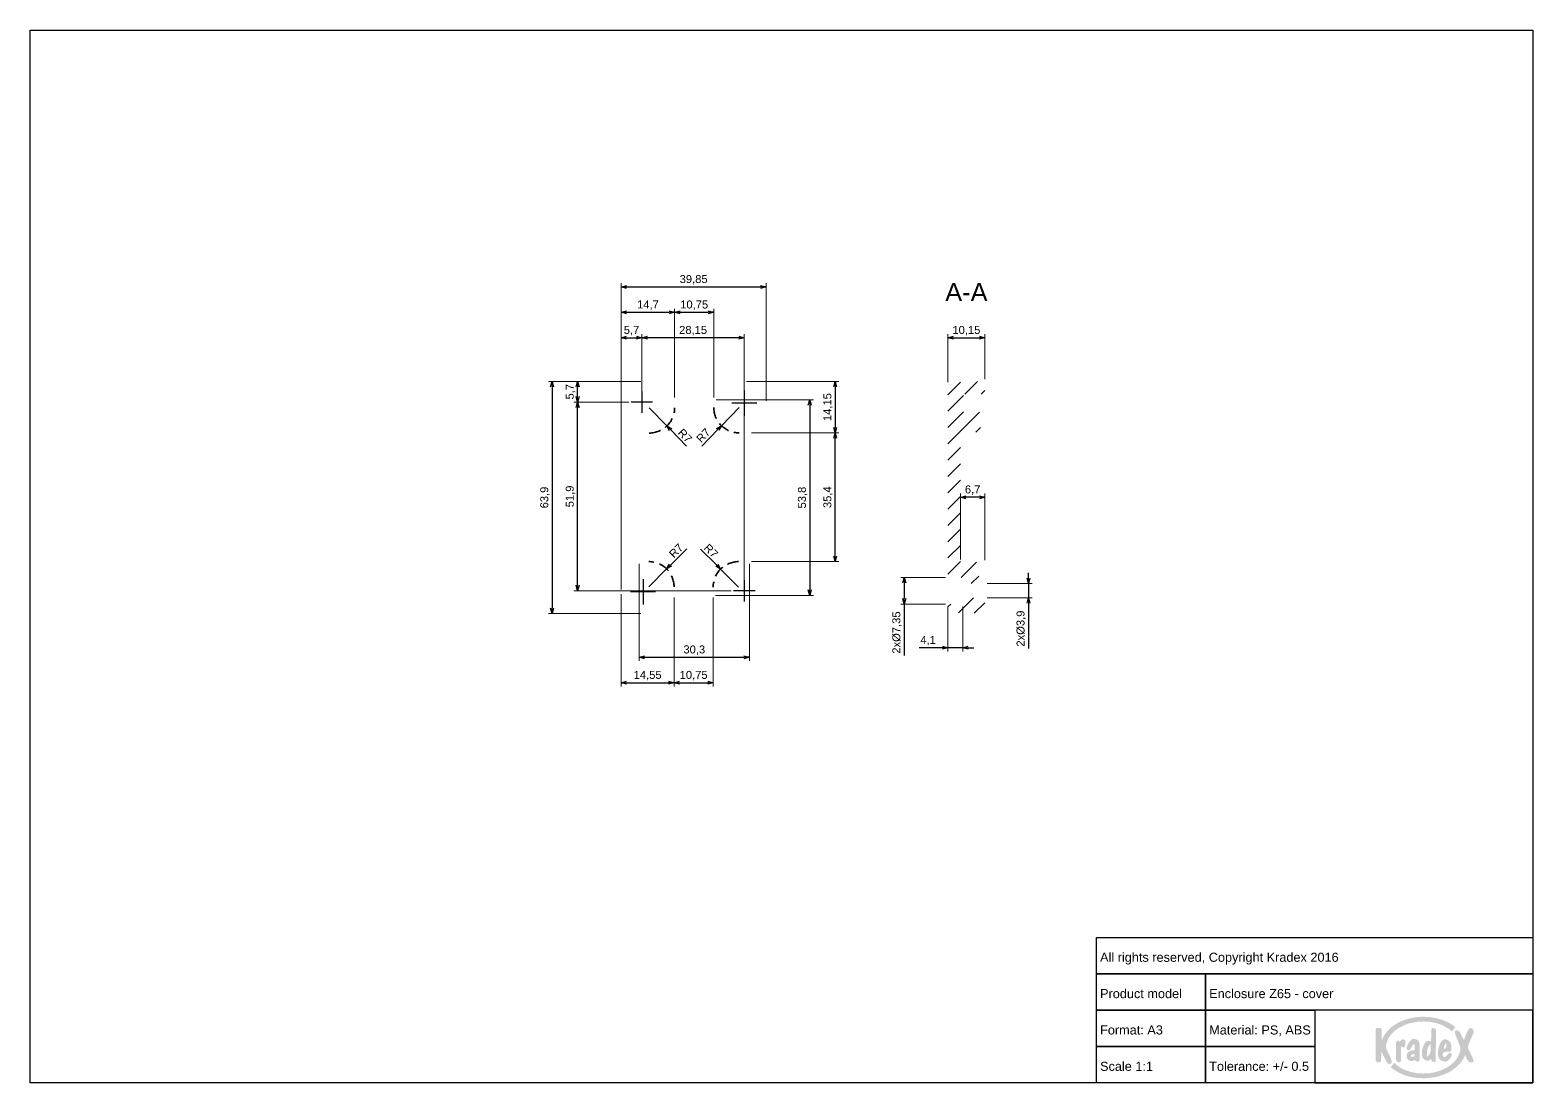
# Paper-space layout 'Cover' of a CAD drawing. Header units: millimetres. Extents: x 0 to 414, y 0 to 290.
import ezdxf

# ---------------------------------------------------------------- set-up
doc = ezdxf.new("R2010")
doc.units = ezdxf.units.MM
doc.linetypes.add('ACAD_ISO10W100', pattern=[18, 12, -3, 0, -3])
doc.linetypes.add('HIDDEN2', pattern=[4.7625, 3.175, -1.5875])
for name, color, linetype, lineweight in [('MD_Annotation', 7, 'Continuous', 25), ('MD_Axes', 7, 'ACAD_ISO10W100', 25), ('MD_Hatching', 7, 'Continuous', 25)]:
    doc.layers.add(name, color=color, linetype=linetype, lineweight=lineweight)
doc.layers.add('MD_Hidden', color=7, linetype='HIDDEN2', lineweight=35, plot=False)
doc.layers.add('Tabelka', color=7, linetype='Continuous')
doc.styles.get("Standard").update_dxf_attribs({"font": 'arial.ttf'})
doc.dimstyles.new('ISO-25', dxfattribs={"dimtxt": 2.2, "dimasz": 1.5, "dimexe": 1, "dimexo": 0.625, "dimtad": 1, "dimrnd": 0.05, "dimtxsty": 'Standard', "dimblk": 'OPEN30', "dimcen": 2.5, "dimadec": 0, "dimazin": 0, "dimtfac": 1, "dimtmove": 0, "dimatfit": 3, "dimfxl": 1, "dimlwe": 18, "dimarcsym": 0})

# ---------------------------------------------------------------- blocks, each defined once
blk = doc.blocks.new('_Open30')
at = {"color": 0, "linetype": 'ByBlock', "lineweight": -2}
for p, q in [((-1, 0.27), (0, 0)), ((0, 0), (-1, -0.27)), ((0, 0), (-1, 0))]:
    blk.add_line(p, q, dxfattribs=at)
blk = doc.blocks.new('*D60')
at = {"layer": 'Defpoints', "color": 0, "transparency": 16777216}
for p in [(177.52, 212.49), (162.82, 187.49), (177.52, 188.42)]:
    blk.add_point(p, dxfattribs=at)
at = {"layer": 'MD_Annotation', "color": 0, "lineweight": 18, "transparency": 16777216}
for p, q in [((162.82, 188.12), (162.82, 213.49)), ((177.52, 189.04), (177.52, 213.49))]:
    blk.add_line(p, q, dxfattribs=at)
at = {"layer": 'MD_Annotation', "color": 0, "lineweight": -2, "transparency": 16777216}
blk.add_line((164.32, 212.49), (176.02, 212.49), dxfattribs=at)
at = {"layer": 'MD_Annotation', "color": 0, "lineweight": -2, "transparency": 16777216, "xscale": 1.5, "yscale": 1.5, "zscale": 1.5, "rotation": 180}
blk.add_blockref('_Open30', (162.82, 212.49), dxfattribs=at)
at = {"layer": 'MD_Annotation', "color": 0, "lineweight": -2, "transparency": 16777216, "xscale": 1.5, "yscale": 1.5, "zscale": 1.5}
blk.add_blockref('_Open30', (177.52, 212.49), dxfattribs=at)
at = {"layer": 'MD_Annotation', "color": 0, "transparency": 16777216, "insert": (170.17, 214.44), "char_height": 2.2, "attachment_point": 5}
blk.add_mtext('14,7', dxfattribs=at)
blk = doc.blocks.new('*D61')
at = {"layer": 'Defpoints', "color": 0, "transparency": 16777216}
for p in [(188.27, 212.49), (177.52, 188.42), (188.27, 188.42)]:
    blk.add_point(p, dxfattribs=at)
at = {"layer": 'MD_Annotation', "color": 0, "lineweight": 18, "transparency": 16777216}
for p, q in [((177.52, 189.04), (177.52, 213.49)), ((188.27, 189.04), (188.27, 213.49))]:
    blk.add_line(p, q, dxfattribs=at)
at = {"layer": 'MD_Annotation', "color": 0, "lineweight": -2, "transparency": 16777216}
blk.add_line((179.02, 212.49), (186.77, 212.49), dxfattribs=at)
at = {"layer": 'MD_Annotation', "color": 0, "lineweight": -2, "transparency": 16777216, "xscale": 1.5, "yscale": 1.5, "zscale": 1.5, "rotation": 180}
blk.add_blockref('_Open30', (177.52, 212.49), dxfattribs=at)
at = {"layer": 'MD_Annotation', "color": 0, "lineweight": -2, "transparency": 16777216, "xscale": 1.5, "yscale": 1.5, "zscale": 1.5}
blk.add_blockref('_Open30', (188.27, 212.49), dxfattribs=at)
at = {"layer": 'MD_Annotation', "color": 0, "transparency": 16777216, "insert": (182.89, 214.44), "char_height": 2.2, "attachment_point": 5}
blk.add_mtext('10,75', dxfattribs=at)
blk = doc.blocks.new('*D62')
at = {"layer": 'Defpoints', "color": 0, "transparency": 16777216}
for p in [(202.67, 219.49), (162.82, 187.49), (202.67, 187.49)]:
    blk.add_point(p, dxfattribs=at)
at = {"layer": 'MD_Annotation', "color": 0, "lineweight": 18, "transparency": 16777216}
for p, q in [((162.82, 188.12), (162.82, 220.49)), ((202.67, 188.12), (202.67, 220.49))]:
    blk.add_line(p, q, dxfattribs=at)
at = {"layer": 'MD_Annotation', "color": 0, "lineweight": -2, "transparency": 16777216}
blk.add_line((164.32, 219.49), (201.17, 219.49), dxfattribs=at)
at = {"layer": 'MD_Annotation', "color": 0, "lineweight": -2, "transparency": 16777216, "xscale": 1.5, "yscale": 1.5, "zscale": 1.5, "rotation": 180}
blk.add_blockref('_Open30', (162.82, 219.49), dxfattribs=at)
at = {"layer": 'MD_Annotation', "color": 0, "lineweight": -2, "transparency": 16777216, "xscale": 1.5, "yscale": 1.5, "zscale": 1.5}
blk.add_blockref('_Open30', (202.67, 219.49), dxfattribs=at)
at = {"layer": 'MD_Annotation', "color": 0, "transparency": 16777216, "insert": (182.74, 221.44), "char_height": 2.2, "attachment_point": 5}
blk.add_mtext('39,85', dxfattribs=at)
blk = doc.blocks.new('*D63')
at = {"layer": 'Defpoints', "color": 0, "transparency": 16777216}
for p in [(168.81, 193.49), (143.82, 129.59), (168.81, 129.59)]:
    blk.add_point(p, dxfattribs=at)
at = {"layer": 'MD_Annotation', "color": 0, "lineweight": 18, "transparency": 16777216}
for p, q in [((168.19, 193.49), (142.82, 193.49)), ((168.19, 129.59), (142.82, 129.59))]:
    blk.add_line(p, q, dxfattribs=at)
at = {"layer": 'MD_Annotation', "color": 0, "lineweight": -2, "transparency": 16777216}
blk.add_line((143.82, 191.99), (143.82, 131.09), dxfattribs=at)
at = {"layer": 'MD_Annotation', "color": 0, "lineweight": -2, "transparency": 16777216, "xscale": 1.5, "yscale": 1.5, "zscale": 1.5}
for p, rotation in [((143.82, 193.49), 90), ((143.82, 129.59), 270)]:
    blk.add_blockref('_Open30', p, dxfattribs=dict(at, rotation=rotation))
at = {"layer": 'MD_Annotation', "color": 0, "transparency": 16777216, "insert": (141.87, 161.54), "char_height": 2.2, "attachment_point": 5, "rotation": 90}
blk.add_mtext('63,9', dxfattribs=at)
blk = doc.blocks.new('*D64')
at = {"layer": 'Defpoints', "color": 0, "transparency": 16777216}
for p in [(162.82, 135.59), (177.37, 134.62), (177.37, 110.59)]:
    blk.add_point(p, dxfattribs=at)
at = {"layer": 'MD_Annotation', "color": 0, "lineweight": 18, "transparency": 16777216}
for p, q in [((162.82, 134.97), (162.82, 109.59)), ((177.37, 133.99), (177.37, 109.59))]:
    blk.add_line(p, q, dxfattribs=at)
at = {"layer": 'MD_Annotation', "color": 0, "lineweight": -2, "transparency": 16777216}
blk.add_line((164.32, 110.59), (175.87, 110.59), dxfattribs=at)
at = {"layer": 'MD_Annotation', "color": 0, "lineweight": -2, "transparency": 16777216, "xscale": 1.5, "yscale": 1.5, "zscale": 1.5, "rotation": 180}
blk.add_blockref('_Open30', (162.82, 110.59), dxfattribs=at)
at = {"layer": 'MD_Annotation', "color": 0, "lineweight": -2, "transparency": 16777216, "xscale": 1.5, "yscale": 1.5, "zscale": 1.5}
blk.add_blockref('_Open30', (177.37, 110.59), dxfattribs=at)
at = {"layer": 'MD_Annotation', "color": 0, "transparency": 16777216, "insert": (170.09, 112.54), "char_height": 2.2, "attachment_point": 5}
blk.add_mtext('14,55', dxfattribs=at)
blk = doc.blocks.new('*D65')
at = {"layer": 'Defpoints', "color": 0, "transparency": 16777216}
for p in [(177.37, 134.62), (188.12, 134.62), (188.12, 110.59)]:
    blk.add_point(p, dxfattribs=at)
at = {"layer": 'MD_Annotation', "color": 0, "lineweight": 18, "transparency": 16777216}
for p, q in [((177.37, 133.99), (177.37, 109.59)), ((188.12, 133.99), (188.12, 109.59))]:
    blk.add_line(p, q, dxfattribs=at)
at = {"layer": 'MD_Annotation', "color": 0, "lineweight": -2, "transparency": 16777216}
blk.add_line((178.87, 110.59), (186.62, 110.59), dxfattribs=at)
at = {"layer": 'MD_Annotation', "color": 0, "lineweight": -2, "transparency": 16777216, "xscale": 1.5, "yscale": 1.5, "zscale": 1.5, "rotation": 180}
blk.add_blockref('_Open30', (177.37, 110.59), dxfattribs=at)
at = {"layer": 'MD_Annotation', "color": 0, "lineweight": -2, "transparency": 16777216, "xscale": 1.5, "yscale": 1.5, "zscale": 1.5}
blk.add_blockref('_Open30', (188.12, 110.59), dxfattribs=at)
at = {"layer": 'MD_Annotation', "color": 0, "transparency": 16777216, "insert": (182.74, 112.54), "char_height": 2.2, "attachment_point": 5}
blk.add_mtext('10,75', dxfattribs=at)
blk = doc.blocks.new('*D66')
at = {"layer": 'Defpoints', "color": 0, "transparency": 16777216}
for p in [(188.27, 188.42), (188.12, 134.62), (214.67, 134.62)]:
    blk.add_point(p, dxfattribs=at)
at = {"layer": 'MD_Annotation', "color": 0, "lineweight": 18, "transparency": 16777216}
for p, q in [((188.89, 188.42), (215.67, 188.42)), ((188.74, 134.62), (215.67, 134.62))]:
    blk.add_line(p, q, dxfattribs=at)
at = {"layer": 'MD_Annotation', "color": 0, "lineweight": -2, "transparency": 16777216}
blk.add_line((214.67, 186.92), (214.67, 136.12), dxfattribs=at)
at = {"layer": 'MD_Annotation', "color": 0, "lineweight": -2, "transparency": 16777216, "xscale": 1.5, "yscale": 1.5, "zscale": 1.5}
for p, rotation in [((214.67, 188.42), 90), ((214.67, 134.62), 270)]:
    blk.add_blockref('_Open30', p, dxfattribs=dict(at, rotation=rotation))
at = {"layer": 'MD_Annotation', "color": 0, "transparency": 16777216, "insert": (212.72, 161.52), "char_height": 2.2, "attachment_point": 5, "rotation": 90}
blk.add_mtext('53,8', dxfattribs=at)
blk = doc.blocks.new('*D67')
at = {"layer": 'Defpoints', "color": 0, "transparency": 16777216}
for p in [(167.77, 143.92), (198.07, 143.91), (198.07, 117.59)]:
    blk.add_point(p, dxfattribs=at)
at = {"layer": 'MD_Annotation', "color": 0, "lineweight": 18, "transparency": 16777216}
for p, q in [((167.77, 143.29), (167.77, 116.59)), ((198.07, 143.28), (198.07, 116.59))]:
    blk.add_line(p, q, dxfattribs=at)
at = {"layer": 'MD_Annotation', "color": 0, "lineweight": -2, "transparency": 16777216}
blk.add_line((169.27, 117.59), (196.57, 117.59), dxfattribs=at)
at = {"layer": 'MD_Annotation', "color": 0, "lineweight": -2, "transparency": 16777216, "xscale": 1.5, "yscale": 1.5, "zscale": 1.5, "rotation": 180}
blk.add_blockref('_Open30', (167.77, 117.59), dxfattribs=at)
at = {"layer": 'MD_Annotation', "color": 0, "lineweight": -2, "transparency": 16777216, "xscale": 1.5, "yscale": 1.5, "zscale": 1.5}
blk.add_blockref('_Open30', (198.07, 117.59), dxfattribs=at)
at = {"layer": 'MD_Annotation', "color": 0, "transparency": 16777216, "insert": (182.92, 119.54), "char_height": 2.2, "attachment_point": 5}
blk.add_mtext('30,3', dxfattribs=at)
blk = doc.blocks.new('*D68')
at = {"layer": 'Defpoints', "color": 0, "transparency": 16777216}
for p in [(150.82, 193.49), (168.81, 193.49), (165.57, 187.79)]:
    blk.add_point(p, dxfattribs=at)
at = {"layer": 'MD_Annotation', "color": 0, "lineweight": 18, "transparency": 16777216}
for p, q in [((168.19, 193.49), (149.82, 193.49)), ((164.94, 187.79), (149.82, 187.79))]:
    blk.add_line(p, q, dxfattribs=at)
at = {"layer": 'MD_Annotation', "color": 0, "lineweight": -2, "transparency": 16777216}
blk.add_line((150.82, 189.29), (150.82, 191.99), dxfattribs=at)
at = {"layer": 'MD_Annotation', "color": 0, "lineweight": -2, "transparency": 16777216, "xscale": 1.5, "yscale": 1.5, "zscale": 1.5}
for p, rotation in [((150.82, 193.49), 90), ((150.82, 187.79), 270)]:
    blk.add_blockref('_Open30', p, dxfattribs=dict(at, rotation=rotation))
at = {"layer": 'MD_Annotation', "color": 0, "transparency": 16777216, "insert": (148.87, 190.64), "char_height": 2.2, "attachment_point": 5, "rotation": 90}
blk.add_mtext('5,7', dxfattribs=at)
blk = doc.blocks.new('*D69')
at = {"layer": 'Defpoints', "color": 0, "transparency": 16777216}
for p in [(168.52, 205.49), (168.52, 184.84), (162.82, 135.59)]:
    blk.add_point(p, dxfattribs=at)
at = {"layer": 'MD_Annotation', "color": 0, "lineweight": 18, "transparency": 16777216}
for p, q in [((162.82, 136.22), (162.82, 206.49)), ((168.52, 185.47), (168.52, 206.49))]:
    blk.add_line(p, q, dxfattribs=at)
at = {"layer": 'MD_Annotation', "color": 0, "lineweight": -2, "transparency": 16777216}
blk.add_line((164.32, 205.49), (167.02, 205.49), dxfattribs=at)
at = {"layer": 'MD_Annotation', "color": 0, "lineweight": -2, "transparency": 16777216, "xscale": 1.5, "yscale": 1.5, "zscale": 1.5, "rotation": 180}
blk.add_blockref('_Open30', (162.82, 205.49), dxfattribs=at)
at = {"layer": 'MD_Annotation', "color": 0, "lineweight": -2, "transparency": 16777216, "xscale": 1.5, "yscale": 1.5, "zscale": 1.5}
blk.add_blockref('_Open30', (168.52, 205.49), dxfattribs=at)
at = {"layer": 'MD_Annotation', "color": 0, "transparency": 16777216, "insert": (165.67, 207.44), "char_height": 2.2, "attachment_point": 5}
blk.add_mtext('5,7', dxfattribs=at)
blk = doc.blocks.new('*D70')
at = {"layer": 'Defpoints', "color": 0, "transparency": 16777216}
for p in [(196.67, 193.49), (198.07, 179.33), (221.66, 179.33)]:
    blk.add_point(p, dxfattribs=at)
at = {"layer": 'MD_Annotation', "color": 0, "lineweight": 18, "transparency": 16777216}
for p, q in [((197.29, 193.49), (222.66, 193.49)), ((198.69, 179.33), (222.66, 179.33))]:
    blk.add_line(p, q, dxfattribs=at)
at = {"layer": 'MD_Annotation', "color": 0, "lineweight": -2, "transparency": 16777216}
blk.add_line((221.66, 191.99), (221.66, 180.83), dxfattribs=at)
at = {"layer": 'MD_Annotation', "color": 0, "lineweight": -2, "transparency": 16777216, "xscale": 1.5, "yscale": 1.5, "zscale": 1.5}
for p, rotation in [((221.66, 193.49), 90), ((221.66, 179.33), 270)]:
    blk.add_blockref('_Open30', p, dxfattribs=dict(at, rotation=rotation))
at = {"layer": 'MD_Annotation', "color": 0, "transparency": 16777216, "insert": (219.71, 186.41), "char_height": 2.2, "attachment_point": 5, "rotation": 90}
blk.add_mtext('14,15', dxfattribs=at)
blk = doc.blocks.new('*D71')
at = {"layer": 'Defpoints', "color": 0, "transparency": 16777216}
for p in [(198.07, 179.33), (221.66, 179.33), (198.07, 143.91)]:
    blk.add_point(p, dxfattribs=at)
at = {"layer": 'MD_Annotation', "color": 0, "lineweight": 18, "transparency": 16777216}
for p, q in [((198.69, 179.33), (222.66, 179.33)), ((198.69, 143.91), (222.66, 143.91))]:
    blk.add_line(p, q, dxfattribs=at)
at = {"layer": 'MD_Annotation', "color": 0, "lineweight": -2, "transparency": 16777216}
blk.add_line((221.66, 145.41), (221.66, 177.83), dxfattribs=at)
at = {"layer": 'MD_Annotation', "color": 0, "lineweight": -2, "transparency": 16777216, "xscale": 1.5, "yscale": 1.5, "zscale": 1.5}
for p, rotation in [((221.66, 179.33), 90), ((221.66, 143.91), 270)]:
    blk.add_blockref('_Open30', p, dxfattribs=dict(at, rotation=rotation))
at = {"layer": 'MD_Annotation', "color": 0, "transparency": 16777216, "insert": (219.71, 161.62), "char_height": 2.2, "attachment_point": 5, "rotation": 90}
blk.add_mtext('35,4', dxfattribs=at)
blk = doc.blocks.new('*D74')
at = {"layer": 'Defpoints', "color": 0, "transparency": 16777216}
for p in [(262.82, 205.49), (252.67, 192.66), (262.82, 193.49)]:
    blk.add_point(p, dxfattribs=at)
at = {"layer": 'MD_Annotation', "color": 0, "lineweight": 18, "transparency": 16777216}
for p, q in [((252.67, 193.28), (252.67, 206.49)), ((262.82, 194.12), (262.82, 206.49))]:
    blk.add_line(p, q, dxfattribs=at)
at = {"layer": 'MD_Annotation', "color": 0, "lineweight": -2, "transparency": 16777216}
blk.add_line((254.17, 205.49), (261.32, 205.49), dxfattribs=at)
at = {"layer": 'MD_Annotation', "color": 0, "lineweight": -2, "transparency": 16777216, "xscale": 1.5, "yscale": 1.5, "zscale": 1.5, "rotation": 180}
blk.add_blockref('_Open30', (252.67, 205.49), dxfattribs=at)
at = {"layer": 'MD_Annotation', "color": 0, "lineweight": -2, "transparency": 16777216, "xscale": 1.5, "yscale": 1.5, "zscale": 1.5}
blk.add_blockref('_Open30', (262.82, 205.49), dxfattribs=at)
at = {"layer": 'MD_Annotation', "color": 0, "transparency": 16777216, "insert": (257.74, 207.44), "char_height": 2.2, "attachment_point": 5}
blk.add_mtext('10,15', dxfattribs=at)
blk = doc.blocks.new('*D75')
at = {"layer": 'Defpoints', "color": 0, "transparency": 16777216}
for p in [(252.67, 139.57), (240.67, 132.22), (252.67, 132.22)]:
    blk.add_point(p, dxfattribs=at)
at = {"layer": 'MD_Annotation', "color": 0, "lineweight": 18, "transparency": 16777216}
for p, q in [((252.04, 139.57), (239.67, 139.57)), ((252.04, 132.22), (239.67, 132.22))]:
    blk.add_line(p, q, dxfattribs=at)
at = {"layer": 'MD_Annotation', "color": 0, "lineweight": -2, "transparency": 16777216}
for p, q in [((240.67, 138.07), (240.67, 133.72)), ((240.67, 132.22), (240.67, 118.06))]:
    blk.add_line(p, q, dxfattribs=at)
at = {"layer": 'MD_Annotation', "color": 0, "lineweight": -2, "transparency": 16777216, "xscale": 1.5, "yscale": 1.5, "zscale": 1.5}
for p, rotation in [((240.67, 139.57), 90), ((240.67, 132.22), 270)]:
    blk.add_blockref('_Open30', p, dxfattribs=dict(at, rotation=rotation))
at = {"layer": 'MD_Annotation', "color": 0, "transparency": 16777216, "insert": (238.68, 124.39), "char_height": 2.2, "attachment_point": 5, "rotation": 90}
blk.add_mtext('2x%%C7,35', dxfattribs=at)
blk = doc.blocks.new('*D76')
at = {"layer": 'Defpoints', "color": 0, "transparency": 16777216}
for p in [(262.82, 137.84), (262.82, 133.94), (274.82, 133.94)]:
    blk.add_point(p, dxfattribs=at)
at = {"layer": 'MD_Annotation', "color": 0, "lineweight": -2, "transparency": 16777216}
for p, q in [((274.82, 139.34), (274.82, 140.84)), ((274.82, 137.84), (274.82, 133.94)), ((274.82, 132.44), (274.82, 120.01))]:
    blk.add_line(p, q, dxfattribs=at)
at = {"layer": 'MD_Annotation', "color": 0, "lineweight": 18, "transparency": 16777216}
for p, q in [((263.44, 137.84), (275.82, 137.84)), ((263.44, 133.94), (275.82, 133.94))]:
    blk.add_line(p, q, dxfattribs=at)
at = {"layer": 'MD_Annotation', "color": 0, "lineweight": -2, "transparency": 16777216, "xscale": 1.5, "yscale": 1.5, "zscale": 1.5}
for p, rotation in [((274.82, 137.84), 270), ((274.82, 133.94), 90)]:
    blk.add_blockref('_Open30', p, dxfattribs=dict(at, rotation=rotation))
at = {"layer": 'MD_Annotation', "color": 0, "transparency": 16777216, "insert": (272.83, 125.48), "char_height": 2.2, "attachment_point": 5, "rotation": 90}
blk.add_mtext('2x%%C3,9', dxfattribs=at)
blk = doc.blocks.new('*D77')
at = {"layer": 'Defpoints', "color": 0, "transparency": 16777216}
for p in [(252.67, 132.22), (256.77, 132.22), (252.67, 120.22)]:
    blk.add_point(p, dxfattribs=at)
at = {"layer": 'MD_Annotation', "color": 0, "lineweight": 18, "transparency": 16777216}
for p, q in [((252.67, 131.59), (252.67, 119.22)), ((256.77, 131.59), (256.77, 119.22))]:
    blk.add_line(p, q, dxfattribs=at)
at = {"layer": 'MD_Annotation', "color": 0, "lineweight": -2, "transparency": 16777216}
for p, q in [((251.17, 120.22), (244.75, 120.22)), ((256.77, 120.22), (252.67, 120.22)), ((258.27, 120.22), (259.77, 120.22))]:
    blk.add_line(p, q, dxfattribs=at)
at = {"layer": 'MD_Annotation', "color": 0, "lineweight": -2, "transparency": 16777216, "xscale": 1.5, "yscale": 1.5, "zscale": 1.5}
for p, rotation in [((252.67, 120.22), 1.612365656883586e-07), ((256.77, 120.22), 180.0000001612366)]:
    blk.add_blockref('_Open30', p, dxfattribs=dict(at, rotation=rotation))
at = {"layer": 'MD_Annotation', "color": 0, "transparency": 16777216, "insert": (247.21, 122.17), "char_height": 2.2, "attachment_point": 5, "rotation": 0}
blk.add_mtext('4,1', dxfattribs=at)
blk = doc.blocks.new('*D78')
at = {"layer": 'Defpoints', "color": 0, "transparency": 16777216}
for p in [(256.12, 161.62), (256.12, 143.91), (262.82, 143.64)]:
    blk.add_point(p, dxfattribs=at)
at = {"layer": 'MD_Annotation', "color": 0, "lineweight": 18, "transparency": 16777216}
for p, q in [((256.12, 144.53), (256.12, 162.62)), ((262.82, 144.27), (262.82, 162.62))]:
    blk.add_line(p, q, dxfattribs=at)
at = {"layer": 'MD_Annotation', "color": 0, "lineweight": -2, "transparency": 16777216}
blk.add_line((261.32, 161.62), (257.62, 161.62), dxfattribs=at)
at = {"layer": 'MD_Annotation', "color": 0, "lineweight": -2, "transparency": 16777216, "xscale": 1.5, "yscale": 1.5, "zscale": 1.5, "rotation": 180}
blk.add_blockref('_Open30', (256.12, 161.62), dxfattribs=at)
at = {"layer": 'MD_Annotation', "color": 0, "lineweight": -2, "transparency": 16777216, "xscale": 1.5, "yscale": 1.5, "zscale": 1.5}
blk.add_blockref('_Open30', (262.82, 161.62), dxfattribs=at)
at = {"layer": 'MD_Annotation', "color": 0, "transparency": 16777216, "insert": (259.47, 163.57), "char_height": 2.2, "attachment_point": 5}
blk.add_mtext('6,7', dxfattribs=at)
blk = doc.blocks.new('*D79')
at = {"layer": 'Defpoints', "color": 0, "transparency": 16777216}
for p in [(150.82, 187.79), (165.57, 187.79), (193.72, 135.89)]:
    blk.add_point(p, dxfattribs=at)
at = {"layer": 'MD_Annotation', "color": 0, "lineweight": 18, "transparency": 16777216}
for p, q in [((164.94, 187.79), (149.82, 187.79)), ((193.09, 135.89), (149.82, 135.89))]:
    blk.add_line(p, q, dxfattribs=at)
at = {"layer": 'MD_Annotation', "color": 0, "lineweight": -2, "transparency": 16777216}
blk.add_line((150.82, 137.39), (150.82, 186.29), dxfattribs=at)
at = {"layer": 'MD_Annotation', "color": 0, "lineweight": -2, "transparency": 16777216, "xscale": 1.5, "yscale": 1.5, "zscale": 1.5}
for p, rotation in [((150.82, 187.79), 90), ((150.82, 135.89), 270)]:
    blk.add_blockref('_Open30', p, dxfattribs=dict(at, rotation=rotation))
at = {"layer": 'MD_Annotation', "color": 0, "transparency": 16777216, "insert": (148.87, 161.84), "char_height": 2.2, "attachment_point": 5, "rotation": 90}
blk.add_mtext('51,9', dxfattribs=at)
blk = doc.blocks.new('*D80')
at = {"layer": 'Defpoints', "color": 0, "transparency": 16777216}
for p in [(168.52, 205.49), (168.52, 190.74), (196.67, 132.94)]:
    blk.add_point(p, dxfattribs=at)
at = {"layer": 'MD_Annotation', "color": 0, "lineweight": 18, "transparency": 16777216}
for p, q in [((168.52, 191.37), (168.52, 206.49)), ((196.67, 133.57), (196.67, 206.49))]:
    blk.add_line(p, q, dxfattribs=at)
at = {"layer": 'MD_Annotation', "color": 0, "lineweight": -2, "transparency": 16777216}
blk.add_line((195.17, 205.49), (170.02, 205.49), dxfattribs=at)
at = {"layer": 'MD_Annotation', "color": 0, "lineweight": -2, "transparency": 16777216, "xscale": 1.5, "yscale": 1.5, "zscale": 1.5, "rotation": 180}
blk.add_blockref('_Open30', (168.52, 205.49), dxfattribs=at)
at = {"layer": 'MD_Annotation', "color": 0, "lineweight": -2, "transparency": 16777216, "xscale": 1.5, "yscale": 1.5, "zscale": 1.5}
blk.add_blockref('_Open30', (196.67, 205.49), dxfattribs=at)
at = {"layer": 'MD_Annotation', "color": 0, "transparency": 16777216, "insert": (182.59, 207.44), "char_height": 2.2, "attachment_point": 5}
blk.add_mtext('28,15', dxfattribs=at)
blk = doc.blocks.new('*D81')
at = {"layer": 'Defpoints', "color": 0, "transparency": 16777216}
for p in [(175.32, 141.88), (170.4, 136.95)]:
    blk.add_point(p, dxfattribs=at)
at = {"layer": 'MD_Annotation', "color": 0, "lineweight": -2, "transparency": 16777216}
for p, q in [((180.83, 147.4), (176.38, 142.94)), ((170.4, 136.95), (175.32, 141.88))]:
    blk.add_line(p, q, dxfattribs=at)
at = {"layer": 'MD_Annotation', "color": 0, "lineweight": -2, "transparency": 16777216, "xscale": 1.5, "yscale": 1.5, "zscale": 1.5, "rotation": 225.046504728699}
blk.add_blockref('_Open30', (175.32, 141.88), dxfattribs=at)
at = {"layer": 'MD_Annotation', "color": 0, "transparency": 16777216, "insert": (177.92, 146.92), "char_height": 2.2, "attachment_point": 5, "rotation": 45.0465}
blk.add_mtext('R7', dxfattribs=at)
blk = doc.blocks.new('*D82')
at = {"layer": 'Defpoints', "color": 0, "transparency": 16777216}
for p in [(190.15, 141.84), (195.11, 136.92)]:
    blk.add_point(p, dxfattribs=at)
at = {"layer": 'MD_Annotation', "color": 0, "lineweight": -2, "transparency": 16777216}
for p, q in [((184.61, 147.34), (189.08, 142.9)), ((195.11, 136.92), (190.15, 141.84))]:
    blk.add_line(p, q, dxfattribs=at)
at = {"layer": 'MD_Annotation', "color": 0, "lineweight": -2, "transparency": 16777216, "xscale": 1.5, "yscale": 1.5, "zscale": 1.5, "rotation": 315.2019403079772}
blk.add_blockref('_Open30', (190.15, 141.84), dxfattribs=at)
at = {"layer": 'MD_Annotation', "color": 0, "transparency": 16777216, "insert": (187.53, 146.87), "char_height": 2.2, "attachment_point": 5, "rotation": 315.2019}
blk.add_mtext('R7', dxfattribs=at)
blk = doc.blocks.new('*D83')
at = {"layer": 'Defpoints', "color": 0, "transparency": 16777216}
for p in [(195.27, 186.33), (190.39, 181.3)]:
    blk.add_point(p, dxfattribs=at)
at = {"layer": 'MD_Annotation', "color": 0, "lineweight": -2, "transparency": 16777216}
for p, q in [((195.27, 186.33), (190.39, 181.3)), ((184.96, 175.71), (189.35, 180.23))]:
    blk.add_line(p, q, dxfattribs=at)
at = {"layer": 'MD_Annotation', "color": 0, "lineweight": -2, "transparency": 16777216, "xscale": 1.5, "yscale": 1.5, "zscale": 1.5, "rotation": 45.86732415699326}
blk.add_blockref('_Open30', (190.39, 181.3), dxfattribs=at)
at = {"layer": 'MD_Annotation', "color": 0, "transparency": 16777216, "insert": (185.39, 178.63), "char_height": 2.2, "attachment_point": 5, "rotation": 45.8673}
blk.add_mtext('R7', dxfattribs=at)
blk = doc.blocks.new('*D84')
at = {"layer": 'Defpoints', "color": 0, "transparency": 16777216}
for p in [(170.53, 186.25), (175.39, 181.23)]:
    blk.add_point(p, dxfattribs=at)
at = {"layer": 'MD_Annotation', "color": 0, "lineweight": -2, "transparency": 16777216}
for p, q in [((170.53, 186.25), (175.39, 181.23)), ((180.81, 175.63), (176.43, 180.15))]:
    blk.add_line(p, q, dxfattribs=at)
at = {"layer": 'MD_Annotation', "color": 0, "lineweight": -2, "transparency": 16777216, "xscale": 1.5, "yscale": 1.5, "zscale": 1.5, "rotation": 134.0364676482664}
blk.add_blockref('_Open30', (175.39, 181.23), dxfattribs=at)
at = {"layer": 'MD_Annotation', "color": 0, "transparency": 16777216, "insert": (180.38, 178.55), "char_height": 2.2, "attachment_point": 5, "rotation": 314.0365}
blk.add_mtext('R7', dxfattribs=at)

psp = doc.layouts.new('Cover')

# ---------------------------------------------------------------- hatches: boundary and pattern name
at = {"layer": 'MD_Hatching'}
h = psp.add_hatch(dxfattribs=at)
h.set_pattern_fill('ANSI31', color=256, style=0)
edge = h.paths.add_edge_path(flags=0)
edge.add_line((256.765, 132.218), (252.665, 132.218))
edge.add_line((252.665, 132.218), (252.665, 131.018))
edge.add_line((252.665, 131.018), (253.801, 129.882))
edge.add_spline(control_points=[(253.801, 129.882), (258.212, 129.741), (262.623, 129.599)], knot_values=[0.0292829, 0.0292829, 0.0292829, 0.9119404, 0.9119404, 0.9119404], weights=[0.9999982, 0.9999723, 0.9999988], degree=2, periodic=0)
edge.add_line((262.623, 129.599), (262.815, 129.593))
edge.add_line((262.815, 129.593), (262.815, 133.943))
edge.add_line((262.815, 133.943), (256.765, 133.943))
edge.add_line((256.765, 133.943), (256.765, 132.218))
edge = h.paths.add_edge_path(flags=0)
edge.add_line((260.015, 183.343), (262.815, 183.343))
edge.add_line((262.815, 183.343), (262.815, 185.04))
edge.add_line((262.815, 185.04), (256.915, 185.04))
edge.add_line((256.915, 185.04), (256.915, 189.94))
edge.add_line((256.915, 189.94), (262.815, 189.94))
edge.add_line((262.815, 189.94), (262.815, 193.493))
edge.add_line((262.815, 193.493), (262.623, 193.487))
edge.add_spline(control_points=[(262.623, 193.487), (257.907, 193.336), (253.191, 193.184)], knot_values=[0.0192112, 0.0192112, 0.0192112, 0.9628938, 0.9628938, 0.9628938], weights=[0.9999987, 0.9999683, 0.9999979], degree=2, periodic=0)
edge.add_line((253.191, 193.184), (252.665, 192.659))
edge.add_line((252.665, 192.659), (252.665, 139.568))
edge.add_line((252.665, 139.568), (256.765, 139.568))
edge.add_line((256.765, 139.568), (256.765, 137.843))
edge.add_line((256.765, 137.843), (262.815, 137.843))
edge.add_line((262.815, 137.843), (262.815, 139.943))
edge.add_line((262.815, 139.943), (260.015, 139.943))
edge.add_line((260.015, 139.943), (260.015, 142.443))
edge.add_line((260.015, 142.443), (262.815, 142.443))
edge.add_line((262.815, 142.443), (262.815, 143.643))
edge.add_line((262.815, 143.643), (256.115, 143.908))
edge.add_line((256.115, 143.908), (256.115, 179.329))
edge.add_line((256.115, 179.329), (262.815, 179.643))
edge.add_line((262.815, 179.643), (262.815, 180.843))
edge.add_line((262.815, 180.843), (260.015, 180.843))
edge.add_line((260.015, 180.843), (260.015, 183.343))
at = {"layer": 'Tabelka', "true_color": 0x00539f}
h = psp.add_hatch(color=154, dxfattribs=at)
h.dxf.hatch_style = 2
edge = h.paths.add_edge_path()
edge.add_spline(control_points=[(374.452, 7.247), (374.452, 7.247), (373.51, 9.264), (373.51, 9.264), (373.027, 10.278), (373.135, 10.371), (373.142, 10.652), (373.153, 10.78), (373.198, 11.025), (373.272, 11.395), (374.146, 14.885), (378.349, 17.396), (383.431, 17.396), (386.539, 17.396), (389.31, 16.365), (391.14, 14.764), (391.212, 14.701), (391.303, 14.674), (391.367, 14.764), (391.407, 14.82), (392.038, 15.653), (392.08, 15.707), (392.146, 15.792), (392.165, 15.888), (392.046, 15.98), (389.902, 17.647), (386.835, 18.687), (383.431, 18.687), (378.361, 18.687), (374.042, 16.376), (372.395, 13.137), (372.349, 13.042), (372.337, 13.015), (372.282, 12.902), (371.992, 12.2), (371.912, 12.087), (371.925, 12.885), (371.925, 12.885), (371.954, 15.023), (371.954, 15.023), (371.962, 15.529), (371.572, 15.657), (370.946, 15.643), (370.473, 15.632), (370.267, 15.43), (370.265, 15.079), (370.265, 15.079), (370.237, 6.899), (370.237, 6.899), (370.236, 6.511), (370.504, 6.128), (371.014, 6.11), (371.55, 6.091), (371.745, 6.413), (371.758, 6.673), (371.809, 7.708), (371.835, 8.228), (371.835, 8.551), (371.822, 9.37), (371.941, 8.97), (372.117, 8.593), (372.491, 7.782), (373.016, 6.81), (373.551, 5.937), (373.732, 5.642), (374.111, 5.562), (374.417, 5.765), (374.999, 6.148), (374.635, 6.841), (374.452, 7.247), (374.452, 7.247), (374.452, 7.247), (374.452, 7.247)], knot_values=[0, 0, 0, 0, 1, 1, 1, 2, 2, 2, 3, 3, 3, 4, 4, 4, 5, 5, 5, 6, 6, 6, 7, 7, 7, 8, 8, 8, 9, 9, 9, 10, 10, 10, 11, 11, 11, 12, 12, 12, 13, 13, 13, 14, 14, 14, 15, 15, 15, 16, 16, 16, 17, 17, 17, 18, 18, 18, 19, 19, 19, 20, 20, 20, 21, 21, 21, 22, 22, 22, 23, 23, 23, 24, 24, 24, 24], degree=3, periodic=0)
edge = h.paths.add_edge_path()
edge.add_spline(control_points=[(377.608, 10.37), (377.838, 9.943), (378.434, 10.331), (378.434, 10.967), (378.434, 11.118), (378.434, 11.762), (378.434, 11.762), (378.434, 12.235), (378.124, 12.461), (377.8, 12.461), (377.45, 12.461), (377.269, 12.368), (377.164, 12.19), (377.123, 12.12), (377.078, 11.803), (376.901, 11.82), (376.725, 11.838), (376.678, 12.118), (376.371, 12.125), (376.119, 12.125), (375.9, 11.996), (375.9, 11.471), (375.9, 11.471), (375.9, 7.082), (375.9, 7.082), (375.9, 6.713), (376.107, 6.146), (376.65, 6.146), (377.151, 6.146), (377.263, 6.431), (377.267, 6.631), (377.267, 6.631), (377.259, 8.829), (377.281, 9.924), (377.294, 10.585), (377.357, 10.834), (377.608, 10.37), (377.608, 10.37), (377.608, 10.37), (377.608, 10.37)], knot_values=[0, 0, 0, 0, 1, 1, 1, 2, 2, 2, 3, 3, 3, 4, 4, 4, 5, 5, 5, 6, 6, 6, 7, 7, 7, 8, 8, 8, 9, 9, 9, 10, 10, 10, 11, 11, 11, 12, 12, 12, 13, 13, 13, 13], degree=3, periodic=0)
edge = h.paths.add_edge_path()
edge.add_spline(control_points=[(380.165, 9.394), (379.577, 9.272), (378.815, 8.763), (378.76, 8.009), (378.687, 7.019), (379.545, 6.261), (380.473, 6.521), (380.938, 6.651), (380.932, 6.996), (381.167, 6.685), (381.288, 6.524), (381.455, 6.324), (381.767, 6.324), (382.111, 6.324), (382.288, 6.449), (382.342, 6.756), (382.414, 7.162), (382.367, 10.996), (382.344, 11.135), (382.272, 11.581), (382.134, 11.939), (381.864, 12.184), (381.591, 12.432), (381.011, 12.684), (380.633, 12.632), (379.928, 12.535), (379.361, 11.557), (379.097, 11.03), (379.001, 10.839), (378.614, 10.007), (378.904, 9.718), (378.904, 9.718), (379.067, 9.554), (379.067, 9.554), (379.309, 9.313), (379.619, 9.428), (379.747, 9.644), (379.747, 9.644), (380.288, 10.546), (380.554, 11), (380.653, 11.169), (381.053, 11.684), (381.057, 9.98), (381.059, 9.128), (380.826, 9.532), (380.165, 9.394), (380.165, 9.394), (380.165, 9.394), (380.165, 9.394)], knot_values=[0, 0, 0, 0, 1, 1, 1, 2, 2, 2, 3, 3, 3, 4, 4, 4, 5, 5, 5, 6, 6, 6, 7, 7, 7, 8, 8, 8, 9, 9, 9, 10, 10, 10, 11, 11, 11, 12, 12, 12, 13, 13, 13, 14, 14, 14, 15, 15, 15, 16, 16, 16, 16], degree=3, periodic=0)
edge = h.paths.add_edge_path()
edge.add_spline(control_points=[(380.55, 7.685), (380.17, 7.64), (379.676, 7.724), (380.037, 8.112), (380.264, 8.356), (380.451, 8.375), (380.704, 8.406), (381.134, 8.461), (381.163, 7.757), (380.55, 7.685)], knot_values=[0, 0, 0, 0, 1, 1, 1, 2, 2, 2, 3, 3, 3, 3], degree=3, periodic=0)
edge = h.paths.add_edge_path()
edge.add_spline(control_points=[(386.436, 6.264), (386.726, 6.264), (386.787, 6.337), (386.789, 6.545), (386.789, 6.545), (386.872, 14.992), (386.872, 14.992), (386.876, 15.463), (386.311, 15.61), (386.01, 15.61), (385.765, 15.61), (385.612, 15.51), (385.606, 15.237), (385.606, 15.237), (385.524, 11.821), (385.524, 11.821), (384.117, 12.96), (382.998, 10.249), (382.998, 8.874), (382.998, 7.5), (383.095, 7.397), (383.507, 7.056), (383.832, 6.787), (384.125, 6.601), (384.497, 6.601), (384.773, 6.601), (384.945, 6.647), (385.234, 6.869), (385.523, 7.091), (385.609, 7.106), (385.609, 7.106), (385.609, 7.106), (385.609, 6.815), (385.609, 6.815), (385.609, 6.52), (385.959, 6.264), (386.436, 6.264)], knot_values=[0, 0, 0, 0, 1, 1, 1, 2, 2, 2, 3, 3, 3, 4, 4, 4, 5, 5, 5, 6, 6, 6, 7, 7, 7, 8, 8, 8, 9, 9, 9, 10, 10, 10, 11, 11, 11, 12, 12, 12, 12], degree=3, periodic=0)
edge = h.paths.add_edge_path()
edge.add_spline(control_points=[(385.17, 8.585), (384.418, 7.345), (384.346, 7.496), (384.346, 8.453), (384.346, 10.036), (384.959, 11.08), (385.306, 11.08), (385.388, 11.08), (385.44, 10.996), (385.44, 10.82), (385.44, 10.083), (385.516, 9.157), (385.17, 8.585), (385.17, 8.585), (385.17, 8.585), (385.17, 8.585)], knot_values=[0, 0, 0, 0, 1, 1, 1, 2, 2, 2, 3, 3, 3, 4, 4, 4, 5, 5, 5, 5], degree=3, periodic=0)
edge = h.paths.add_edge_path()
edge.add_spline(control_points=[(389.544, 9.05), (389.544, 9.05), (390.668, 9.092), (390.668, 9.092), (390.952, 9.125), (391.052, 9.194), (391.052, 9.524), (391.052, 9.524), (391.052, 10.742), (391.052, 10.742), (391.052, 11.404), (390.623, 11.908), (390.374, 12.101), (390.128, 12.291), (389.649, 12.507), (389.26, 12.489), (388.533, 12.482), (388.033, 11.501), (387.809, 10.83), (387.554, 10.063), (387.405, 9.514), (387.405, 8.437), (387.405, 7.36), (387.959, 6.874), (388.184, 6.726), (388.972, 6.205), (389.776, 6.231), (390.248, 6.702), (390.551, 7.005), (390.982, 7.386), (391.181, 7.959), (391.243, 8.113), (391.246, 8.413), (391.074, 8.585), (390.884, 8.781), (390.64, 8.864), (390.382, 8.605), (390.382, 8.605), (389.592, 7.792), (389.592, 7.792), (389.128, 7.315), (388.569, 7.732), (388.724, 8.405), (388.852, 8.971), (389.117, 9.035), (389.544, 9.05)], knot_values=[0, 0, 0, 0, 1, 1, 1, 2, 2, 2, 3, 3, 3, 4, 4, 4, 5, 5, 5, 6, 6, 6, 7, 7, 7, 8, 8, 8, 9, 9, 9, 10, 10, 10, 11, 11, 11, 12, 12, 12, 13, 13, 13, 14, 14, 14, 15, 15, 15, 15], degree=3, periodic=0)
edge = h.paths.add_edge_path()
edge.add_spline(control_points=[(388.976, 10.194), (389.088, 10.498), (389.315, 11.344), (389.582, 11.334), (389.673, 11.33), (389.735, 11.217), (389.742, 11.048), (389.756, 10.711), (389.736, 10.617), (389.736, 10.353), (389.736, 10.15), (389.717, 10.055), (389.545, 9.997), (389.104, 9.847), (388.866, 9.9), (388.976, 10.194), (388.976, 10.194), (388.976, 10.194), (388.976, 10.194)], knot_values=[0, 0, 0, 0, 1, 1, 1, 2, 2, 2, 3, 3, 3, 4, 4, 4, 5, 5, 5, 6, 6, 6, 6], degree=3, periodic=0)
edge = h.paths.add_edge_path()
edge.add_spline(control_points=[(395.909, 9.505), (395.58, 10.17), (395.521, 10.399), (396.017, 11.544), (396.017, 11.544), (397.075, 13.987), (397.075, 13.987), (397.276, 14.452), (397.314, 15.056), (396.91, 15.383), (396.171, 15.981), (395.884, 15.561), (395.182, 13.92), (394.441, 12.19), (394.691, 12.038), (394.19, 12.97), (394.19, 12.97), (393.561, 14.285), (393.561, 14.285), (393.348, 14.731), (392.954, 14.862), (392.635, 14.925), (391.883, 15.072), (391.926, 14.431), (392.334, 13.418), (392.334, 13.418), (393.15, 11.397), (393.15, 11.397), (393.504, 10.519), (393.749, 10.137), (393.528, 9.3), (393.45, 9.005), (393.356, 8.725), (393.251, 8.454), (393.229, 8.395), (393.222, 8.379), (393.18, 8.277), (391.977, 5.275), (387.992, 3.064), (383.431, 3.064), (380.159, 3.064), (377.271, 4.147), (375.478, 5.923), (375.405, 5.993), (375.315, 5.997), (375.241, 5.919), (375.178, 5.827), (374.589, 4.946), (374.547, 4.876), (374.505, 4.806), (374.533, 4.711), (374.583, 4.67), (376.859, 2.78), (379.906, 1.773), (383.431, 1.773), (388.624, 1.773), (393.017, 4.204), (394.582, 7.56), (394.601, 7.601), (394.625, 7.653), (394.647, 7.71), (394.981, 8.657), (394.934, 7.701), (395.507, 6.777), (395.999, 5.985), (396.545, 6.083), (396.877, 6.157), (397.322, 6.256), (397.299, 6.695), (396.945, 7.408), (396.945, 7.408), (395.909, 9.505), (395.909, 9.505), (395.909, 9.505), (395.909, 9.505), (395.909, 9.505)], knot_values=[0, 0, 0, 0, 1, 1, 1, 2, 2, 2, 3, 3, 3, 4, 4, 4, 5, 5, 5, 6, 6, 6, 7, 7, 7, 8, 8, 8, 9, 9, 9, 10, 10, 10, 11, 11, 11, 12, 12, 12, 13, 13, 13, 14, 14, 14, 15, 15, 15, 16, 16, 16, 17, 17, 17, 18, 18, 18, 19, 19, 19, 20, 20, 20, 21, 21, 21, 22, 22, 22, 23, 23, 23, 24, 24, 24, 25, 25, 25, 25], degree=3, periodic=0)

# ---------------------------------------------------------------- linework, layer by layer
at = {"layer": 'MD_Axes'}
for p, q in [((168.515, 190.743), (168.515, 184.843)), ((196.665, 190.94), (196.665, 184.04)), ((171.465, 187.793), (165.565, 187.793)), ((200.115, 187.49), (193.215, 187.49)), ((168.816, 139.046), (168.816, 132.146)), ((196.665, 138.843), (196.665, 132.943)), ((172.266, 135.596), (165.366, 135.596)), ((199.615, 135.893), (193.715, 135.893))]:
    psp.add_line(p, q, dxfattribs=at)
at = {"layer": 'MD_Hidden'}
for centre, radius, start, end in [((170.531, 186.253), 6.985, 269.93076, 0.00763), ((195.266, 186.33), 7.001, 179.96514, 269.97339), ((170.402, 136.955), 6.963, 359.95739, 90.13562), ((195.105, 136.918), 6.99, 89.95889, 180.00767)]:
    psp.add_arc(centre, radius, start, end, dxfattribs=at)
at = {"layer": 'Tabelka'}
for points in [[(0.272, 290.149), (413.528, 290.149), (413.528, 0.477), (0.272, 0.477)], [(413.528, 30.477), (293.528, 30.477), (293.528, 40.477), (413.528, 40.477)], [(323.528, 20.477), (293.528, 20.477), (293.528, 30.477), (323.528, 30.477)], [(413.528, 20.477), (323.528, 20.477), (323.528, 30.477), (413.528, 30.477)], [(323.528, 10.477), (293.528, 10.477), (293.528, 20.477), (323.528, 20.477)], [(353.528, 10.477), (323.528, 10.477), (323.528, 20.477), (353.528, 20.477)], [(413.528, 20.477), (353.528, 20.477), (353.528, 0.477), (413.528, 0.477)], [(323.528, 0.477), (293.528, 0.477), (293.528, 10.477), (323.528, 10.477)], [(353.528, 0.477), (323.528, 0.477), (323.528, 10.477), (353.528, 10.477)]]:
    psp.add_lwpolyline(points, close=True, dxfattribs=at)

# ---------------------------------------------------------------- texts
at = {"insert": (293.528, 40.477), "char_height": 2.5, "attachment_point": 1}
psp.add_mtext_dynamic_manual_height_columns('\\P All rights reserved, Copyright Kradex 2016', width=120, gutter_width=12.5, heights=[0], dxfattribs=at)
at = {"layer": 'MD_Annotation', "color": 7, "insert": (257.74, 215.559), "char_height": 5, "width": 14.15416, "attachment_point": 8}
psp.add_mtext('A-A', dxfattribs=at)
at = {"layer": 'Tabelka', "char_height": 2.5, "attachment_point": 1}
for s, width, heights, insert in [('\\pi15;\\P\\pi0; Product model', 30, [9.962], (293.528, 30.477)), ('\\P Enclosure Z65 - cover ', 90, [7.412], (323.528, 30.477)), ('\\P Format: A3', 30, [0], (293.528, 20.477)), ('\\P Material: PS, ABS', 30, [0], (323.528, 20.477)), ('\\P Scale 1:1', 30, [0], (293.528, 10.477)), ('\\P Tolerance: +/- 0.5', 30, [0], (323.528, 10.477))]:
    psp.add_mtext_dynamic_manual_height_columns(s, width=width, gutter_width=12.5, heights=heights, dxfattribs=dict(at, insert=insert))

# ---------------------------------------------------------------- dimensions: what is measured, and where the dimension line sits
at = {"layer": 'MD_Annotation'}
for base, p1, p2, angle, picture, middle in [((202.665, 219.492), (162.815, 187.492), (202.665, 187.492), 180, '*D62', (182.74, 221.439)), ((177.515, 212.493), (162.815, 187.492), (177.515, 188.418), 180, '*D60', (170.165, 214.44)), ((188.265, 212.493), (177.515, 188.418), (188.265, 188.418), 180, '*D61', (182.89, 214.44)), ((168.515, 205.493), (162.815, 135.594), (168.515, 184.843), 180, '*D69', (165.665, 207.436)), ((262.815, 205.493), (252.665, 192.659), (262.815, 193.493), 180, '*D74', (257.74, 207.44)), ((143.815, 129.593), (168.814, 193.493), (168.814, 129.593), 270, '*D63', (141.868, 161.543)), ((150.815, 193.493), (165.565, 187.793), (168.814, 193.493), 270, '*D68', (148.873, 190.643)), ((221.662, 179.329), (196.667, 193.493), (198.065, 179.329), 90, '*D70', (219.715, 186.411)), ((214.665, 134.618), (188.265, 188.418), (188.115, 134.618), 90, '*D66', (212.718, 161.518)), ((221.662, 179.329), (198.065, 143.908), (198.065, 179.329), 90, '*D71', (219.715, 161.618)), ((256.115, 161.618), (262.815, 143.643), (256.115, 143.908), 180, '*D78', (259.465, 163.565))]:
    dim = psp.add_linear_dim(base=base, p1=p1, p2=p2, angle=angle, dimstyle='ISO-25', override={"dimlfac": -1}, dxfattribs=at)
    dim.commit()
    dim.dimension.update_dxf_attribs({"geometry": picture, "text_midpoint": middle})
dim = psp.add_linear_dim(base=(168.515, 205.493), p1=(196.665, 132.943), p2=(168.515, 190.743), dimstyle='ISO-25', dxfattribs=at)
dim.commit()
dim.dimension.update_dxf_attribs({"geometry": '*D80', "text_midpoint": (182.59, 207.44)})
dim = psp.add_linear_dim(base=(150.815, 187.793), p1=(193.715, 135.893), p2=(165.565, 187.793), angle=90, dimstyle='ISO-25', dxfattribs=at)
dim.commit()
dim.dimension.update_dxf_attribs({"geometry": '*D79', "text_midpoint": (148.868, 161.843)})
for center, mpoint, picture, middle in [((170.5307, 186.2527), (175.3857, 181.2315), '*D84', (180.3786, 178.5494)), ((195.266, 186.33), (190.391, 181.305), '*D83', (185.394, 178.631)), ((195.105, 136.918), (190.145, 141.843), '*D82', (187.53, 146.871))]:
    dim = psp.add_radius_dim(center=center, mpoint=mpoint, dimstyle='ISO-25', dxfattribs=at)
    dim.commit()
    dim.dimension.update_dxf_attribs({"geometry": picture, "text_midpoint": middle})
dim = psp.add_radius_dim(center=(170.402, 136.955), mpoint=(175.322, 141.883), dimstyle='ISO-25', override={"dimrnd": 1}, dxfattribs=at)
dim.commit()
dim.dimension.update_dxf_attribs({"geometry": '*D81', "text_midpoint": (177.915, 146.922)})
for base, p1, p2, picture, middle in [((198.065, 117.593), (167.765, 143.918), (198.065, 143.908), '*D67', (182.915, 119.54)), ((177.365, 110.593), (162.815, 135.594), (177.365, 134.618), '*D64', (170.09, 112.54)), ((188.115, 110.593), (177.365, 134.618), (188.115, 134.618), '*D65', (182.74, 112.54))]:
    dim = psp.add_linear_dim(base=base, p1=p1, p2=p2, dimstyle='ISO-25', override={"dimlfac": -1}, dxfattribs=at)
    dim.commit()
    dim.dimension.update_dxf_attribs({"geometry": picture, "text_midpoint": middle})
for base, p1, p2, angle, picture, middle in [((274.815, 133.943), (262.815, 137.843), (262.815, 133.943), 90, '*D76', (272.832, 125.476)), ((240.665, 132.218), (252.665, 139.568), (252.665, 132.218), 270, '*D75', (238.682, 124.391))]:
    dim = psp.add_linear_dim(base=base, p1=p1, p2=p2, angle=angle, text='2x%%C<>', dimstyle='ISO-25', override={"dimlfac": -1, "dimpost": ''}, dxfattribs=at)
    dim.commit()
    dim.dimension.update_dxf_attribs({"geometry": picture, "text_midpoint": middle})
dim = psp.add_aligned_dim(p1=(256.765, 132.218), p2=(252.665, 132.218), distance=12, dimstyle='ISO-25', override={"dimlfac": -1}, dxfattribs=at)
dim.commit()
dim.dimension.update_dxf_attribs({"geometry": '*D77', "text_midpoint": (247.206, 122.165)})

doc.saveas('drawing.dxf')
